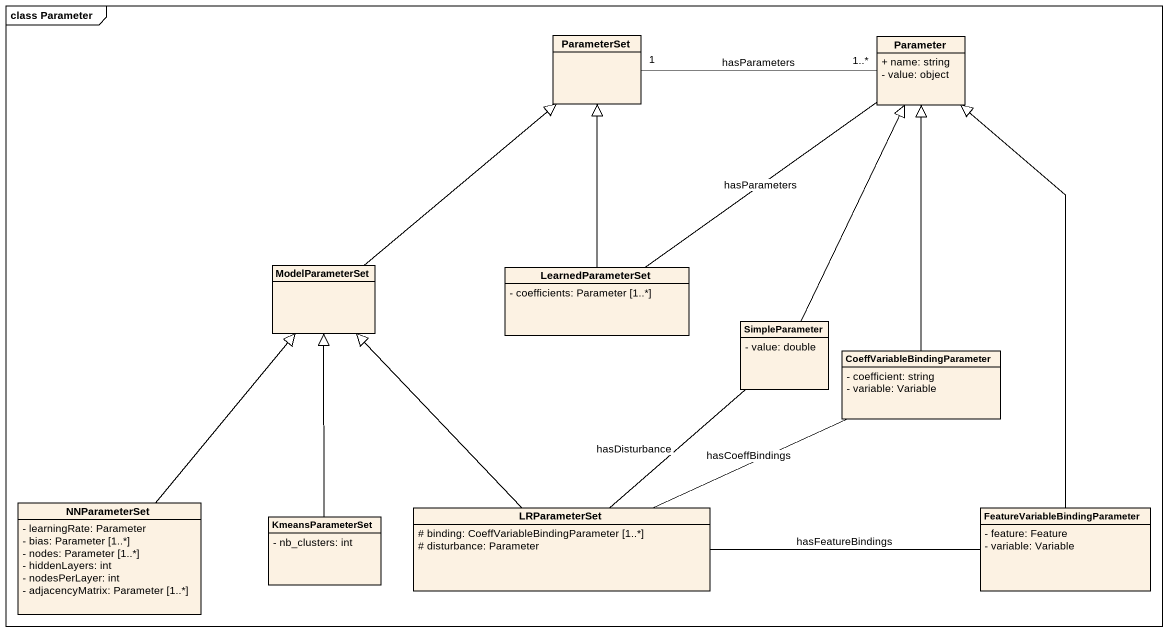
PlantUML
@startuml
mainframe class Parameter
hide circle
hide empty members
skinparam classAttributeIconSize 0
class ParameterSet
class Parameter {
  + name: string
  - value: object
}
class ModelParameterSet
class LearnedParameterSet {
  - coefficients: Parameter [1..*]
}
class SimpleParameter {
  - value: double
}
class "CoeffVariableBindingParameter" as CoeffVariableBindingParamete {
  - coefficient: string
  - variable: Variable
}
class NNParameterSet {
  - learningRate: Parameter
  - bias: Parameter [1..*]
  - nodes: Parameter [1..*]
  - hiddenLayers: int
  - nodesPerLayer: int
  - adjacencyMatrix: Parameter [1..*]
}
class KmeansParameterSet {
  - nb_clusters: int
}
class LRParameterSet {
  # binding: CoeffVariableBindingParameter [1..*]
  # disturbance: Parameter
}
class "FeatureVariableBindingParameter" as FeatureVariableBindingParame {
  - feature: Feature
  - variable: Variable
}
ParameterSet "1" -right- "1..*" Parameter : hasParameters
ModelParameterSet -up-|> ParameterSet
LearnedParameterSet -up-|> ParameterSet
LearnedParameterSet -up- Parameter : hasParameters
SimpleParameter -up-|> Parameter
CoeffVariableBindingParamete -up-|> Parameter
NNParameterSet -up-|> ModelParameterSet
KmeansParameterSet -up-|> ModelParameterSet
LRParameterSet -up-|> ModelParameterSet
LRParameterSet -up- SimpleParameter : hasDisturbance
LRParameterSet -right- CoeffVariableBindingParamete : hasCoeffBindings
LRParameterSet -right- FeatureVariableBindingParame : hasFeatureBindings
FeatureVariableBindingParame -up-|> Parameter
@enduml
